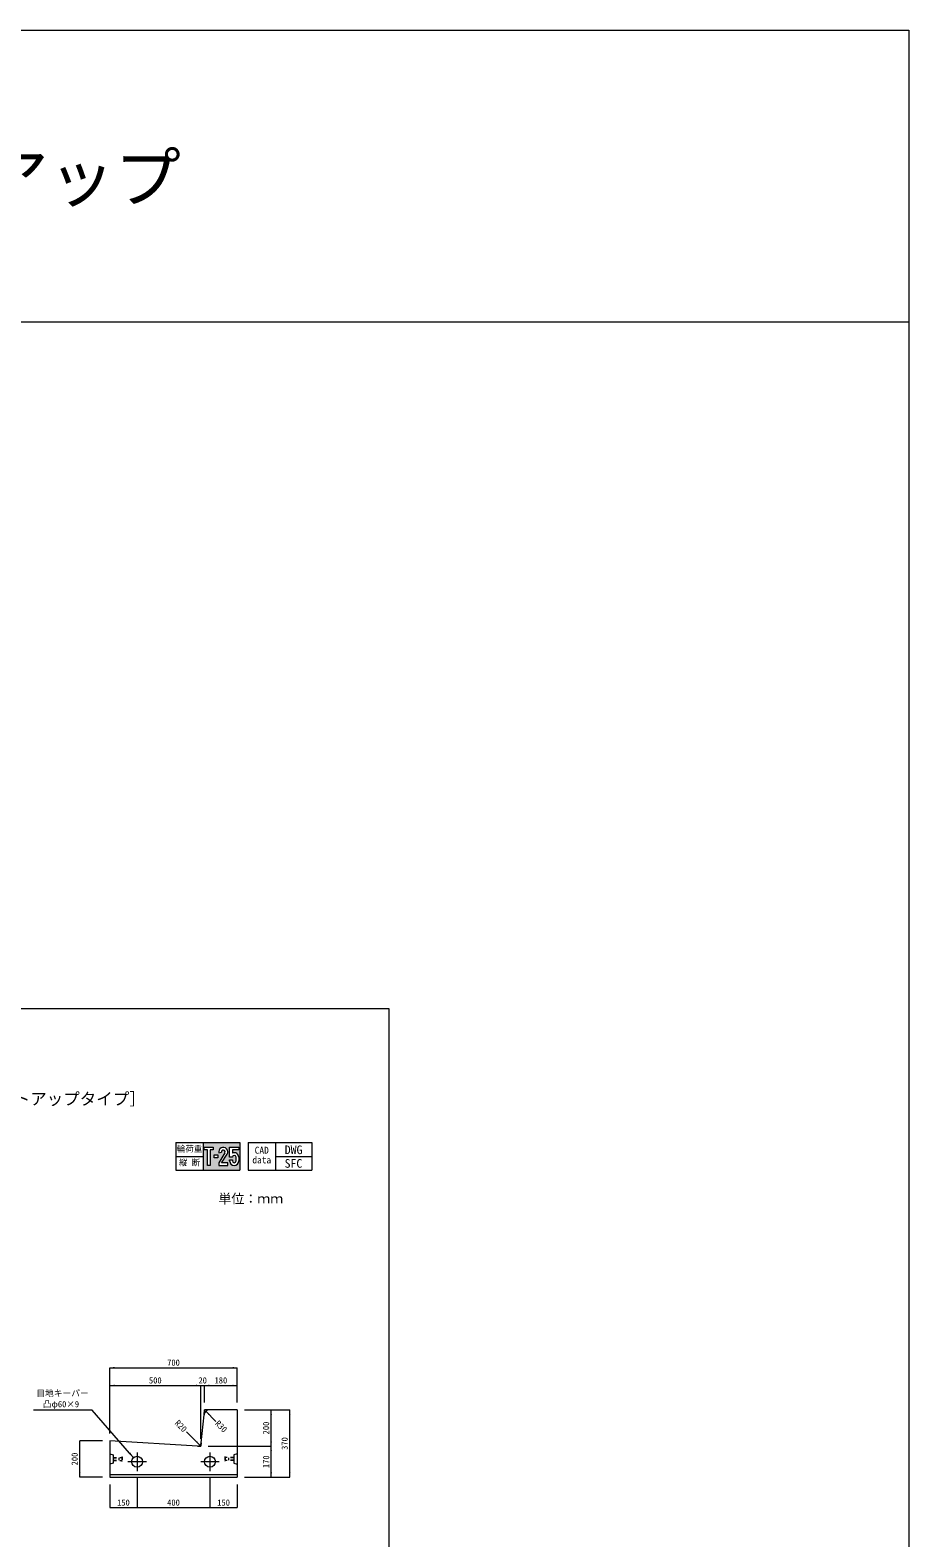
# Model space of a CAD drawing. Units: millimetres at full size, sheet at 1:30. Extents: x -4102 to 27491, y 36580 to 52719.
# Drawn here: x 22668 to 27491, y 44446 to 52719 of the extents above; entities that cross this region are included whole.
import ezdxf
from ezdxf.enums import TextEntityAlignment as Align

# ---------------------------------------------------------------- set-up
doc = ezdxf.new("R2010")
doc.units = ezdxf.units.MM
doc.header["$LTSCALE"] = 30
doc.linetypes.add('USER2', pattern=[1.2, 0.6, -0.6])
doc.linetypes.add('USER4', pattern=[30.48, 19.05, -3.81, 3.81, -3.81])
for name, color, linetype, lineweight in [('0_2', 7, 'Continuous', 20), ('_0-0_', 7, 'Continuous', 20), ('側溝', 2, 'Continuous', 9), ('寸法線', 7, 'Continuous', 9), ('枠', 5, 'Continuous', 5), ('補助線', 8, 'Continuous', 20), ('部品', 3, 'USER2', 5), ('ﾊｯﾁﾝｸﾞ', 7, 'Continuous', 5)]:
    doc.layers.add(name, color=color, linetype=linetype, lineweight=lineweight)
doc.layers.add('集水桝', color=7, linetype='Continuous')
doc.styles.add('ＭＳ ゴシック', font='')
doc.styles.get('ＭＳ ゴシック').set_extended_font_data('MS Gothic')

# ---------------------------------------------------------------- blocks, each defined once
blk = doc.blocks.new('filled_arrow')
at = {"color": 0, "linetype": 'Continuous', "lineweight": -2}
blk.add_solid([(7.5, 1.25), (0, 0), (7.5, -1.25)], dxfattribs=at)

msp = doc.modelspace()

# ---------------------------------------------------------------- hatches: boundary and pattern name
at = {"layer": 'ﾊｯﾁﾝｸﾞ'}
h = msp.add_hatch(color=256, dxfattribs=at)
h.paths.add_polyline_path([(23817.96, 46464.64), (23817.96, 46614.64), (23617.96, 46614.64), (23617.96, 46464.64)])
h.paths.add_polyline_path([(23655.46, 46489.64), (23640.46, 46489.64), (23640.46, 46574.64), (23622.96, 46574.64), (23622.96, 46589.64), (23672.96, 46589.64), (23672.96, 46574.64), (23655.46, 46574.64)], flags=16)
h.paths.add_polyline_path([(23702.96, 46504.64), (23736.3, 46559.12, 0.53298), (23729.48, 46573.98, 0.53298), (23718.3, 46562.05), (23703.81, 46558.16, -0.5398), (23731.88, 46588.79, -0.5398), (23748.81, 46550.85), (23718.25, 46504.64), (23752.96, 46504.64), (23752.96, 46489.64), (23702.96, 46489.64)], flags=16)
h.paths.add_polyline_path([(23677.96, 46532.14), (23677.96, 46547.14), (23697.96, 46547.14), (23697.96, 46532.14)], flags=16)
h.paths.add_polyline_path([(23762.96, 46514.64), (23762.96, 46519.64), (23777.96, 46519.64), (23777.96, 46514.64, 1), (23797.96, 46514.64), (23797.96, 46534.64, 0.41421), (23787.96, 46544.64, 0.41421), (23777.96, 46534.64), (23762.96, 46534.64), (23762.96, 46589.64), (23812.96, 46589.64), (23812.96, 46574.64), (23777.96, 46574.64), (23777.96, 46557.55, -0.54057), (23812.96, 46534.64), (23812.96, 46514.64, -0.41421), (23787.96, 46489.64, -0.41421)], flags=16)

# ---------------------------------------------------------------- linework, layer by layer
at = {"layer": '0_2', "color": 1}
for p, q in [((16960.02, 52718.54), (27491.14, 52718.54)), ((27491.14, 52718.54), (27491.14, 36580.28)), ((16960.02, 51118.18), (27491.14, 51118.18))]:
    msp.add_line(p, q, dxfattribs=at)
at = {"layer": '側溝', "lineweight": 20}
for p, q in [((23606.77, 44968.11), (23622.15, 45121.97)), ((23804.85, 45148.99), (23652, 45148.99)), ((23804.85, 45148.99), (23804.85, 44778.99)), ((23104.86, 44978.99), (23104.86, 44778.99)), ((23585.67, 44950.14), (23104.86, 44978.99)), ((23104.86, 44778.99), (23804.85, 44778.99))]:
    msp.add_line(p, q, dxfattribs=at)
at = {"layer": '側溝'}
for p, q in [((23104.86, 44906.49), (23123.85, 44901.49)), ((23123.85, 44856.49), (23104.86, 44851.49)), ((23123.85, 44901.49), (23123.85, 44856.49)), ((23804.85, 44906.49), (23785.85, 44901.49)), ((23785.85, 44901.49), (23785.85, 44856.49)), ((23785.85, 44856.49), (23804.85, 44851.49)), ((23104.86, 44793.99), (23804.85, 44793.99))]:
    msp.add_line(p, q, dxfattribs=at)
for centre in [(23254.86, 44863.99), (23654.85, 44863.99)]:
    msp.add_circle(centre, 30, dxfattribs=at)
at = {"layer": '側溝', "lineweight": 20}
for centre, radius, start, end in [((23652, 45118.99), 30, 90, 174.28877), ((23586.87, 44970.1), 20, 266.56569, 354.29012)]:
    msp.add_arc(centre, radius, start, end, dxfattribs=at)
at = {"layer": '寸法線'}
for p, q in [((23104.86, 45380.01), (23804.85, 45380.01)), ((23104.86, 45018.99), (23104.86, 45380.01)), ((23804.85, 45188.99), (23804.85, 45380.01)), ((23104.86, 45282.46), (23604.85, 45282.46)), ((23104.86, 45018.99), (23104.86, 45282.46)), ((23552.85, 45282.46), (23676.85, 45282.46)), ((23604.85, 44988.99), (23604.85, 45282.46)), ((23604.85, 44988.99), (23604.85, 45282.46)), ((23624.85, 45188.99), (23624.85, 45282.46)), ((23624.85, 45282.46), (23804.85, 45282.46)), ((23624.85, 45188.99), (23624.85, 45282.46)), ((23804.85, 45188.99), (23804.85, 45282.46)), ((23631.87, 45141.23), (23687.72, 45085.38)), ((23844.85, 45148.99), (23990.77, 45148.99)), ((23844.85, 45148.99), (24092.67, 45148.99)), ((23990.77, 44948.99), (23990.77, 45148.99)), ((24092.67, 44778.99), (24092.67, 45148.99)), ((23599.83, 44954.88), (23526.9, 45027.81)), ((22939.93, 44778.99), (22939.93, 44978.99)), ((23064.86, 44978.99), (22939.93, 44978.99)), ((23644.85, 44948.99), (23990.77, 44948.99)), ((23644.85, 44948.99), (23990.77, 44948.99)), ((23990.77, 44778.99), (23990.77, 44948.99)), ((23064.86, 44778.99), (22939.93, 44778.99)), ((23254.86, 44773.05), (23254.86, 44612.16)), ((23254.86, 44773.05), (23254.86, 44612.16)), ((23654.85, 44773.05), (23654.85, 44612.16)), ((23654.85, 44773.05), (23654.85, 44612.16)), ((23844.85, 44778.99), (23990.77, 44778.99)), ((23844.85, 44778.99), (24092.67, 44778.99)), ((23104.86, 44738.99), (23104.86, 44612.16)), ((23804.85, 44738.99), (23804.85, 44612.16)), ((23104.86, 44612.16), (23254.86, 44612.16)), ((23254.86, 44612.16), (23654.85, 44612.16)), ((23654.85, 44612.16), (23804.85, 44612.16))]:
    msp.add_line(p, q, dxfattribs=at)
msp.add_lwpolyline([(23235.1, 44886.56), (23213.69, 44911.01), (23007.91, 45146.08), (22686.1, 45146.08)], dxfattribs=at)
at = {"layer": '枠', "lineweight": 20}
for p, q in [((24637.99, 47349.09), (19813.18, 47349.09)), ((24637.99, 40349.37), (24637.99, 47349.09))]:
    msp.add_line(p, q, dxfattribs=at)
at = {"layer": '補助線'}
for p, q in [((23622.15, 45121.97), (23624.85, 45148.99)), ((23652, 45148.99), (23624.85, 45148.99)), ((23585.67, 44950.14), (23604.85, 44948.99)), ((23606.77, 44968.11), (23604.85, 44948.99))]:
    msp.add_line(p, q, dxfattribs=at)
at = {"layer": '補助線', "linetype": 'USER4', "lineweight": 9}
for p, q in [((23305.79, 44863.99), (23203.92, 44863.99)), ((23254.86, 44914.92), (23254.86, 44813.05)), ((23705.79, 44863.99), (23603.92, 44863.99)), ((23654.85, 44914.92), (23654.85, 44813.05))]:
    msp.add_line(p, q, dxfattribs=at)
at = {"layer": '部品'}
for p, q in [((23123.85, 44887.49), (23123.85, 44870.49)), ((23123.85, 44887.49), (23170.85, 44887.49)), ((23123.85, 44884.99), (23153.85, 44884.99)), ((23123.85, 44872.99), (23153.85, 44872.99)), ((23123.85, 44870.49), (23170.85, 44870.49)), ((23153.85, 44884.99), (23153.85, 44872.99)), ((23170.85, 44891.49), (23173.85, 44891.49)), ((23170.85, 44891.49), (23170.85, 44866.49)), ((23170.85, 44866.49), (23173.85, 44866.49)), ((23173.85, 44891.49), (23173.85, 44866.49)), ((23735.85, 44891.49), (23735.85, 44866.49)), ((23738.86, 44891.49), (23735.85, 44891.49)), ((23738.86, 44866.49), (23735.85, 44866.49)), ((23738.86, 44891.49), (23738.86, 44866.49)), ((23785.85, 44887.49), (23738.86, 44887.49)), ((23785.85, 44870.49), (23738.86, 44870.49)), ((23755.85, 44884.99), (23755.85, 44872.99)), ((23785.85, 44884.99), (23755.85, 44884.99)), ((23785.85, 44872.99), (23755.85, 44872.99)), ((23785.85, 44887.49), (23785.85, 44870.49))]:
    msp.add_line(p, q, dxfattribs=at)
at = {"layer": 'ﾊｯﾁﾝｸﾞ', "lineweight": 13}
for p, q in [((23467.96, 46614.64), (23467.96, 46464.64)), ((23467.96, 46614.64), (23817.96, 46614.64)), ((23617.96, 46614.64), (23617.96, 46464.64)), ((23817.96, 46614.64), (23817.96, 46464.64)), ((23864.18, 46614.64), (23864.18, 46464.64)), ((23864.18, 46614.64), (24214.18, 46614.64)), ((24014.18, 46614.64), (24014.18, 46464.64)), ((24214.18, 46614.64), (24214.18, 46464.64)), ((23467.96, 46539.64), (23617.96, 46539.64)), ((24014.18, 46539.64), (24214.18, 46539.64)), ((23467.96, 46464.64), (23817.96, 46464.64)), ((23864.18, 46464.64), (24214.18, 46464.64))]:
    msp.add_line(p, q, dxfattribs=at)
at = {"layer": 'ﾊｯﾁﾝｸﾞ'}
for p, q in [((23703.81, 46558.16), (23718.3, 46562.05)), ((23777.96, 46519.64), (23777.96, 46514.64)), ((23797.96, 46514.64), (23797.96, 46534.64)), ((23812.96, 46534.64), (23812.96, 46514.64))]:
    msp.add_line(p, q, dxfattribs=at)
for points in [[(23640.46, 46489.64), (23640.46, 46574.64), (23622.96, 46574.64), (23622.96, 46589.64), (23672.96, 46589.64), (23672.96, 46574.64), (23655.46, 46574.64), (23655.46, 46489.64)], [(23677.96, 46547.14), (23697.96, 46547.14), (23697.96, 46532.14), (23677.96, 46532.14)]]:
    msp.add_lwpolyline(points, close=True, dxfattribs=at)
for points in [[(23777.96, 46534.64), (23762.96, 46534.64), (23762.96, 46589.64), (23812.96, 46589.64), (23812.96, 46574.64), (23777.96, 46574.64), (23777.96, 46557.55)], [(23736.3, 46559.12), (23702.96, 46504.64), (23702.96, 46489.64), (23752.96, 46489.64), (23752.96, 46504.64), (23718.25, 46504.64), (23748.81, 46550.85)], [(23762.96, 46514.64), (23762.96, 46519.64), (23777.96, 46519.64)]]:
    msp.add_lwpolyline(points, dxfattribs=at)
for centre, radius, start, end in [((23727.89, 46564.26), 24.85, 327.32155, 194.20268), ((23727.89, 46564.26), 9.85, 328.53575, 192.98848), ((23787.96, 46514.64), 25, 180, 0), ((23787.96, 46534.64), 25, 0, 113.57818), ((23787.96, 46534.64), 10, 0, 180), ((23787.96, 46514.64), 10, 180, 0)]:
    msp.add_arc(centre, radius, start, end, dxfattribs=at)

# ---------------------------------------------------------------- block references
at = {"layer": '寸法線', "xscale": 3.47, "yscale": 3.47}
for p in [(23104.86, 45380.01), (23104.86, 45282.46), (23624.85, 45282.46), (23624.85, 45282.46), (23104.86, 44612.16), (23254.86, 44612.16), (23654.85, 44612.16)]:
    msp.add_blockref('filled_arrow', p, dxfattribs=at)
at = {"layer": '寸法線'}
for p, xscale, yscale, rotation in [((23804.85, 45380.01), 3.47, 3.47, 180), ((23604.85, 45282.46), 3.47, 3.47, 180), ((23604.85, 45282.46), 3.47, 3.47, 180), ((23804.85, 45282.46), 3.47, 3.47, 180), ((23631.87, 45141.23), 3.47, 3.47, 315), ((23990.77, 45148.99), 3.47, 3.47, 270), ((24092.67, 45148.99), 3.47, 3.47, 270), ((22939.93, 44978.99), 3.47, 3.47, 270), ((23599.83, 44954.88), 3.47, 3.47, 135), ((23990.77, 44948.99), 3.47, 3.47, 90), ((23990.77, 44948.99), 3.47, 3.47, 270), ((23235.1, 44886.56), 4.33, 4.33, 131.2), ((22939.93, 44778.99), 3.47, 3.47, 90), ((23990.77, 44778.99), 3.47, 3.47, 90), ((24092.67, 44778.99), 3.47, 3.47, 90), ((23254.86, 44612.16), 3.47, 3.47, 180), ((23654.85, 44612.16), 3.47, 3.47, 180), ((23804.85, 44612.16), 3.47, 3.47, 180)]:
    msp.add_blockref('filled_arrow', p, dxfattribs=dict(at, xscale=xscale, yscale=yscale, rotation=rotation))

# ---------------------------------------------------------------- texts
at = {"layer": '0_2', "style": 'ＭＳ ゴシック'}
msp.add_text('マウントアップ', height=265.8, dxfattribs=at).set_placement((22225.58, 51697.29), align=Align.BOTTOM_CENTER)
msp.add_text('\u3000Ｌ形エプロンブロックＢ\u3000［マウントアップタイプ］\u3000', height=66.46, dxfattribs=at).set_placement((22214.88, 46854.69), align=Align.MIDDLE_CENTER)
at = {"layer": '_0-0_', "style": 'ＭＳ ゴシック'}
msp.add_text('単位：ｍｍ', height=52.22, dxfattribs=at).set_placement((23700.86, 46265.47), align=Align.BOTTOM_LEFT)
at = {"layer": '寸法線', "style": 'ＭＳ ゴシック'}
for s, p in [('700', (23454.85, 45408.01)), ('500', (23354.85, 45310.46)), ('20', (23614.85, 45310.46)), ('180', (23714.85, 45310.46)), ('150', (23179.86, 44640.16)), ('400', (23454.85, 44640.16)), ('150', (23729.85, 44640.16))]:
    msp.add_text(s, height=34.18, dxfattribs=at).set_placement(p, align=Align.MIDDLE_CENTER)
for s, p in [('目地キーパー', (22702.01, 45257.14)), ('凸φ60×9', (22736.97, 45197.14))]:
    msp.add_text(s, height=34.18, dxfattribs=at).set_placement(p, align=Align.TOP_LEFT)
for s, p in [('R20', (23483.29, 45096.88)), ('R30', (23703.98, 45094.58))]:
    msp.add_text(s, height=34.18, rotation=315, dxfattribs=at).set_placement(p, align=Align.TOP_LEFT)
for s, p in [('200', (23962.77, 45048.99)), ('370', (24064.67, 44963.99)), ('200', (22911.93, 44878.99)), ('170', (23962.77, 44863.99))]:
    msp.add_text(s, height=34.18, rotation=90, dxfattribs=at).set_placement(p, align=Align.MIDDLE_CENTER)
at = {"layer": '集水桝', "style": 'ＭＳ ゴシック'}
for s, p in [('DWG', (24065.46, 46537.49)), ('SFC', (24064.6, 46462.78))]:
    msp.add_text(s, height=47.47, dxfattribs=at).set_placement(p, align=Align.BOTTOM_LEFT)
at = {"layer": 'ﾊｯﾁﾝｸﾞ', "style": 'ＭＳ ゴシック'}
for s, p in [('輪荷重', (23542.96, 46580.84)), ('縦 断', (23542.96, 46505.84))]:
    msp.add_text(s, height=33.23, dxfattribs=at).set_placement(p, align=Align.MIDDLE_CENTER)
for s, p in [('CAD', (23900.33, 46592.2)), ('data', (23887.38, 46538.87))]:
    msp.add_text(s, height=37.98, dxfattribs=at).set_placement(p, align=Align.TOP_LEFT)

doc.saveas('drawing.dxf')
